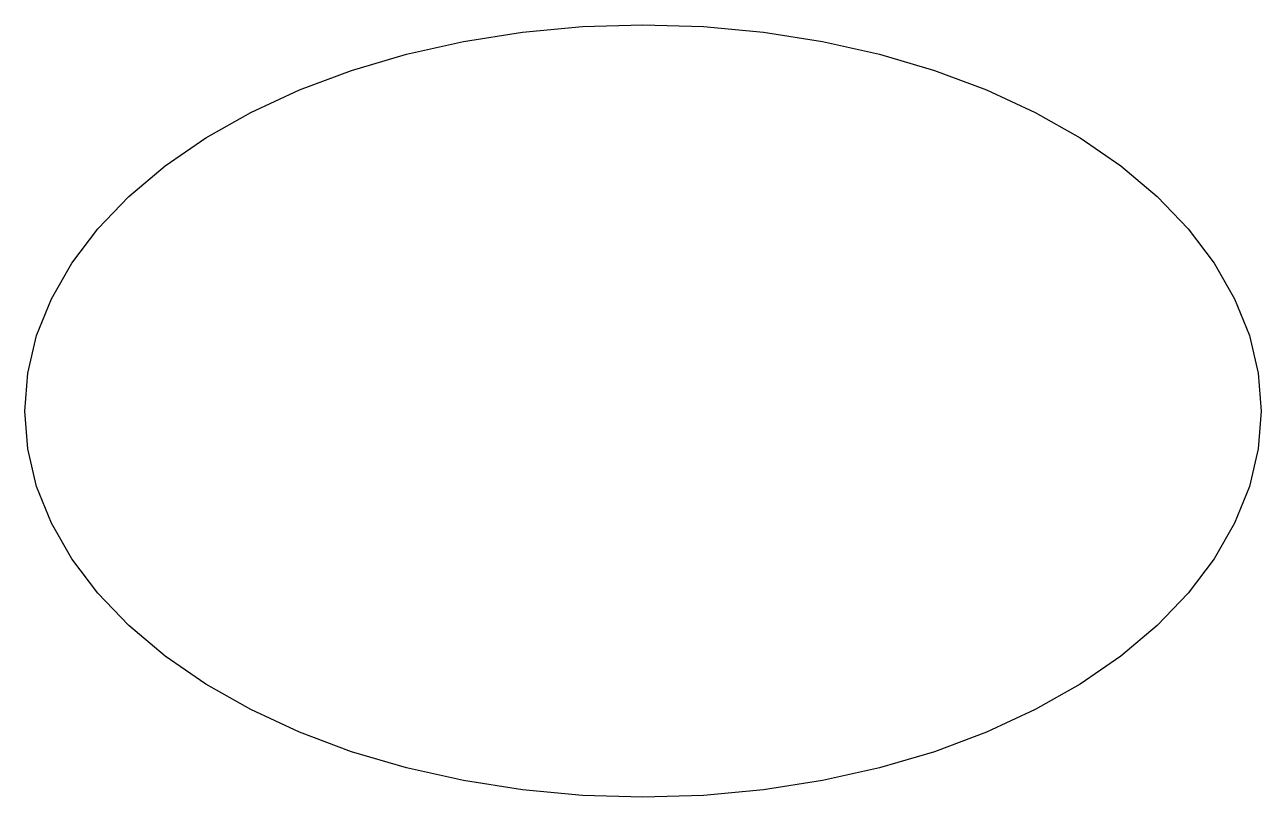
# Model space of a CAD drawing. Header units: millimetres. Extents: x 183.77 to 191.77, y -198.77 to -193.77.
import ezdxf

# ---------------------------------------------------------------- set-up
doc = ezdxf.new("R2010")
doc.units = ezdxf.units.MM

msp = doc.modelspace()

# ---------------------------------------------------------------- linework, layer by layer
msp.add_lwpolyline([(191.7746, -196.2694), (191.7554, -196.5144), (191.6978, -196.7571), (191.6024, -196.9951), (191.4702, -197.2261), (191.3023, -197.4478), (191.1005, -197.6583), (190.8667, -197.8553), (190.6031, -198.0371), (190.3122, -198.2019), (189.9969, -198.348), (189.6602, -198.4742), (189.3054, -198.5791), (188.9358, -198.6617), (188.555, -198.7213), (188.1667, -198.7573), (187.7746, -198.7694), (187.3826, -198.7573), (186.9943, -198.7213), (186.6135, -198.6617), (186.2439, -198.5791), (185.8891, -198.4742), (185.5524, -198.348), (185.2371, -198.2019), (184.9462, -198.0371), (184.6826, -197.8553), (184.4488, -197.6583), (184.247, -197.4478), (184.0791, -197.2261), (183.9469, -196.9951), (183.8515, -196.7571), (183.7939, -196.5144), (183.7746, -196.2694), (183.7939, -196.0243), (183.8515, -195.7816), (183.9469, -195.5436), (184.0791, -195.3126), (184.247, -195.0909), (184.4488, -194.8804), (184.6826, -194.6834), (184.9462, -194.5016), (185.2371, -194.3368), (185.5524, -194.1907), (185.8891, -194.0646), (186.2439, -193.9597), (186.6135, -193.877), (186.9943, -193.8174), (187.3826, -193.7814), (187.7746, -193.7694), (188.1667, -193.7814), (188.555, -193.8174), (188.9358, -193.877), (189.3054, -193.9597), (189.6602, -194.0646), (189.9969, -194.1907), (190.3122, -194.3368), (190.6031, -194.5016), (190.8667, -194.6834), (191.1005, -194.8804), (191.3023, -195.0909), (191.4702, -195.3126), (191.6024, -195.5436), (191.6978, -195.7816), (191.7554, -196.0243)], close=True)

doc.saveas('drawing.dxf')
